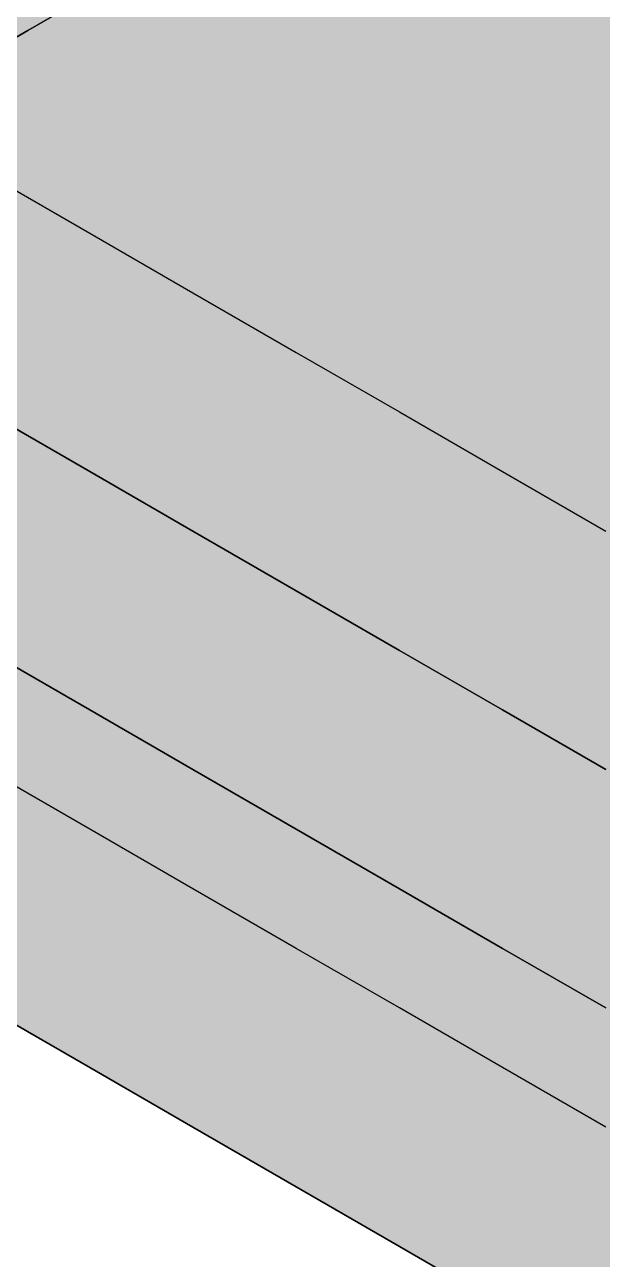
# Model space of a CAD drawing. Header units: metres. Extents: x 0 to 28.4, y 0 to 5.9.
# Drawn here: x 24.099 to 24.342, y 4.39 to 4.907 of the extents above; entities that cross this region are included whole.
import ezdxf

# ---------------------------------------------------------------- set-up
doc = ezdxf.new("R2010")
doc.units = ezdxf.units.M
doc.header["$LTSCALE"] = 0.25
doc.layers.add('ISO-ARISTAS', color=8, linetype='CONTINUOUS')
doc.layers.add('ISO-CONCRETO-SUP', color=254, linetype='CONTINUOUS', true_color=0xe8e8e8)

msp = doc.modelspace()

# ---------------------------------------------------------------- linework, layer by layer
at = {"layer": 'ISO-ARISTAS', "color": 250}
for p, q in [((24.10081, 4.905), (24.14123, 4.92833)), ((24.14123, 4.92833), (24.10081, 4.905)), ((24.10081, 4.905), (24.0604, 4.88167)), ((24.0604, 4.88167), (24.10081, 4.905)), ((24.08349, 4.845), (24.12679, 4.82)), ((24.08349, 4.845), (24.12679, 4.82)), ((24.12679, 4.82), (24.1701, 4.795)), ((24.12679, 4.82), (24.1701, 4.795)), ((24.1701, 4.795), (24.2134, 4.77)), ((24.1701, 4.795), (24.2134, 4.77)), ((24.2134, 4.77), (24.2567, 4.745)), ((24.2134, 4.77), (24.2567, 4.745)), ((24.12679, 4.72), (24.08349, 4.745)), ((24.12679, 4.72), (24.08349, 4.745)), ((24.12679, 4.72), (24.08349, 4.745)), ((24.08349, 4.745), (24.12679, 4.72)), ((24.2567, 4.745), (24.3, 4.72)), ((24.2567, 4.745), (24.3, 4.72)), ((24.1701, 4.695), (24.12679, 4.72)), ((24.1701, 4.695), (24.12679, 4.72)), ((24.1701, 4.695), (24.12679, 4.72)), ((24.12679, 4.72), (24.1701, 4.695)), ((24.3, 4.72), (24.3433, 4.695)), ((24.3, 4.72), (24.3433, 4.695)), ((24.2134, 4.67), (24.1701, 4.695)), ((24.2134, 4.67), (24.1701, 4.695)), ((24.2134, 4.67), (24.1701, 4.695)), ((24.1701, 4.695), (24.2134, 4.67)), ((24.2567, 4.645), (24.2134, 4.67)), ((24.2567, 4.645), (24.2134, 4.67)), ((24.2567, 4.645), (24.2134, 4.67)), ((24.2134, 4.67), (24.2567, 4.645)), ((24.12679, 4.62), (24.08349, 4.645)), ((24.08349, 4.645), (24.12679, 4.62)), ((24.3, 4.62), (24.2567, 4.645)), ((24.3, 4.62), (24.2567, 4.645)), ((24.3, 4.62), (24.2567, 4.645)), ((24.2567, 4.645), (24.3, 4.62)), ((24.1701, 4.595), (24.12679, 4.62)), ((24.12679, 4.62), (24.1701, 4.595)), ((24.3433, 4.595), (24.3, 4.62)), ((24.3433, 4.595), (24.3, 4.62)), ((24.3433, 4.595), (24.3, 4.62)), ((24.3, 4.62), (24.3433, 4.595)), ((24.12679, 4.57), (24.08349, 4.595)), ((24.12679, 4.57), (24.08349, 4.595)), ((24.2134, 4.57), (24.1701, 4.595)), ((24.1701, 4.595), (24.2134, 4.57)), ((24.1701, 4.545), (24.12679, 4.57)), ((24.1701, 4.545), (24.12679, 4.57)), ((24.2567, 4.545), (24.2134, 4.57)), ((24.2134, 4.57), (24.2567, 4.545)), ((24.2134, 4.52), (24.1701, 4.545)), ((24.2134, 4.52), (24.1701, 4.545)), ((24.3, 4.52), (24.2567, 4.545)), ((24.2567, 4.545), (24.3, 4.52)), ((24.2567, 4.495), (24.2134, 4.52)), ((24.2567, 4.495), (24.2134, 4.52)), ((24.3433, 4.495), (24.3, 4.52)), ((24.3, 4.52), (24.3433, 4.495)), ((24.12679, 4.47), (24.08349, 4.495)), ((24.08349, 4.495), (24.12679, 4.47)), ((24.3, 4.47), (24.2567, 4.495)), ((24.3, 4.47), (24.2567, 4.495)), ((24.1701, 4.445), (24.12679, 4.47)), ((24.12679, 4.47), (24.1701, 4.445)), ((24.3433, 4.445), (24.3, 4.47)), ((24.3433, 4.445), (24.3, 4.47)), ((24.2134, 4.42), (24.1701, 4.445)), ((24.1701, 4.445), (24.2134, 4.42)), ((24.2567, 4.395), (24.2134, 4.42)), ((24.2134, 4.42), (24.2567, 4.395)), ((24.3, 4.37), (24.2567, 4.395)), ((24.2567, 4.395), (24.3, 4.37))]:
    msp.add_line(p, q, dxfattribs=at)
at = {"layer": 'ISO-CONCRETO-SUP', "true_color": 0x7b776e}
for points in [[(24.14123, 4.92833), (24.10081, 4.905), (24.14123, 4.97833), (24.10081, 4.955)], [(24.10081, 4.905), (24.0604, 4.88167), (24.10081, 4.955), (24.0604, 4.93167)]]:
    msp.add_solid(points, dxfattribs=at)
at = {"layer": 'ISO-CONCRETO-SUP', "true_color": 0xa6a6a2}
for points in [[(24.1701, 4.9323), (24.2134, 4.9073), (24.1701, 4.97976), (24.2134, 4.95476)], [(24.2567, 4.92976), (24.3, 4.90476), (24.2567, 4.97722), (24.3, 4.95222)], [(24.12679, 4.91492), (24.1701, 4.88992), (24.12679, 4.96238), (24.1701, 4.93738)], [(24.12679, 4.90984), (24.1701, 4.88484), (24.12679, 4.9573), (24.1701, 4.9323)], [(24.2134, 4.91238), (24.2567, 4.88738), (24.2134, 4.95984), (24.2567, 4.93484)], [(24.3, 4.90984), (24.3433, 4.88484), (24.3, 4.9573), (24.3433, 4.9323)], [(24.2134, 4.9073), (24.2567, 4.8823), (24.2134, 4.95476), (24.2567, 4.92976)], [(24.3, 4.90476), (24.3433, 4.87976), (24.3, 4.95222), (24.3433, 4.92722)], [(24.08349, 4.89246), (24.12679, 4.86746), (24.08349, 4.93992), (24.12679, 4.91492)], [(24.1701, 4.88992), (24.2134, 4.86492), (24.1701, 4.93738), (24.2134, 4.91238)], [(24.08349, 4.88738), (24.12679, 4.86238), (24.08349, 4.93484), (24.12679, 4.90984)], [(24.1701, 4.88484), (24.2134, 4.85984), (24.1701, 4.9323), (24.2134, 4.9073)], [(24.2567, 4.88738), (24.3, 4.86238), (24.2567, 4.93484), (24.3, 4.90984)], [(24.2567, 4.8823), (24.3, 4.8573), (24.2567, 4.92976), (24.3, 4.90476)], [(24.12679, 4.86746), (24.1701, 4.84246), (24.12679, 4.91492), (24.1701, 4.88992)], [(24.12679, 4.86238), (24.1701, 4.83738), (24.12679, 4.90984), (24.1701, 4.88484)], [(24.2134, 4.86492), (24.2567, 4.83992), (24.2134, 4.91238), (24.2567, 4.88738)], [(24.3, 4.86238), (24.3433, 4.83738), (24.3, 4.90984), (24.3433, 4.88484)], [(24.2134, 4.85984), (24.2567, 4.83484), (24.2134, 4.9073), (24.2567, 4.8823)], [(24.3, 4.8573), (24.3433, 4.8323), (24.3, 4.90476), (24.3433, 4.87976)], [(24.08349, 4.845), (24.12679, 4.82), (24.08349, 4.89246), (24.12679, 4.86746)], [(24.1701, 4.84246), (24.2134, 4.81746), (24.1701, 4.88992), (24.2134, 4.86492)], [(24.08349, 4.83992), (24.12679, 4.81492), (24.08349, 4.88738), (24.12679, 4.86238)], [(24.1701, 4.83738), (24.2134, 4.81238), (24.1701, 4.88484), (24.2134, 4.85984)], [(24.2567, 4.83992), (24.3, 4.81492), (24.2567, 4.88738), (24.3, 4.86238)], [(24.2567, 4.83484), (24.3, 4.80984), (24.2567, 4.8823), (24.3, 4.8573)], [(24.12679, 4.82), (24.1701, 4.795), (24.12679, 4.86746), (24.1701, 4.84246)], [(24.2134, 4.81746), (24.2567, 4.79246), (24.2134, 4.86492), (24.2567, 4.83992)], [(24.12679, 4.81492), (24.1701, 4.78992), (24.12679, 4.86238), (24.1701, 4.83738)], [(24.2134, 4.81238), (24.2567, 4.78738), (24.2134, 4.85984), (24.2567, 4.83484)], [(24.3, 4.81492), (24.3433, 4.78992), (24.3, 4.86238), (24.3433, 4.83738)], [(24.3, 4.80984), (24.3433, 4.78484), (24.3, 4.8573), (24.3433, 4.8323)], [(24.1701, 4.795), (24.2134, 4.77), (24.1701, 4.84246), (24.2134, 4.81746)], [(24.08349, 4.79246), (24.12679, 4.76746), (24.08349, 4.83992), (24.12679, 4.81492)], [(24.1701, 4.78992), (24.2134, 4.76492), (24.1701, 4.83738), (24.2134, 4.81238)], [(24.2567, 4.79246), (24.3, 4.76746), (24.2567, 4.83992), (24.3, 4.81492)], [(24.2567, 4.78738), (24.3, 4.76238), (24.2567, 4.83484), (24.3, 4.80984)], [(24.2134, 4.77), (24.2567, 4.745), (24.2134, 4.81746), (24.2567, 4.79246)], [(24.12679, 4.76746), (24.1701, 4.74246), (24.12679, 4.81492), (24.1701, 4.78992)], [(24.2134, 4.76492), (24.2567, 4.73992), (24.2134, 4.81238), (24.2567, 4.78738)], [(24.3, 4.76746), (24.3433, 4.74246), (24.3, 4.81492), (24.3433, 4.78992)], [(24.3, 4.76238), (24.3433, 4.73738), (24.3, 4.80984), (24.3433, 4.78484)], [(24.08349, 4.745), (24.12679, 4.72), (24.08349, 4.79246), (24.12679, 4.76746)], [(24.2567, 4.745), (24.3, 4.72), (24.2567, 4.79246), (24.3, 4.76746)], [(24.1701, 4.74246), (24.2134, 4.71746), (24.1701, 4.78992), (24.2134, 4.76492)], [(24.2567, 4.73992), (24.3, 4.71492), (24.2567, 4.78738), (24.3, 4.76238)], [(24.12679, 4.72), (24.1701, 4.695), (24.12679, 4.76746), (24.1701, 4.74246)], [(24.2134, 4.71746), (24.2567, 4.69246), (24.2134, 4.76492), (24.2567, 4.73992)], [(24.3, 4.72), (24.3433, 4.695), (24.3, 4.76746), (24.3433, 4.74246)], [(24.3, 4.71492), (24.3433, 4.68992), (24.3, 4.76238), (24.3433, 4.73738)], [(24.08349, 4.695), (24.12679, 4.67), (24.08349, 4.745), (24.12679, 4.72)], [(24.1701, 4.695), (24.2134, 4.67), (24.1701, 4.74246), (24.2134, 4.71746)], [(24.2567, 4.69246), (24.3, 4.66746), (24.2567, 4.73992), (24.3, 4.71492)], [(24.12679, 4.67), (24.1701, 4.645), (24.12679, 4.72), (24.1701, 4.695)], [(24.2134, 4.67), (24.2567, 4.645), (24.2134, 4.71746), (24.2567, 4.69246)], [(24.3, 4.66746), (24.3433, 4.64246), (24.3, 4.71492), (24.3433, 4.68992)], [(24.08349, 4.645), (24.12679, 4.62), (24.08349, 4.695), (24.12679, 4.67)], [(24.1701, 4.645), (24.2134, 4.62), (24.1701, 4.695), (24.2134, 4.67)], [(24.2567, 4.645), (24.3, 4.62), (24.2567, 4.69246), (24.3, 4.66746)], [(24.12679, 4.62), (24.1701, 4.595), (24.12679, 4.67), (24.1701, 4.645)], [(24.2134, 4.62), (24.2567, 4.595), (24.2134, 4.67), (24.2567, 4.645)], [(24.3, 4.62), (24.3433, 4.595), (24.3, 4.66746), (24.3433, 4.64246)], [(24.1701, 4.595), (24.2134, 4.57), (24.1701, 4.645), (24.2134, 4.62)], [(24.2567, 4.595), (24.3, 4.57), (24.2567, 4.645), (24.3, 4.62)], [(24.2134, 4.57), (24.2567, 4.545), (24.2134, 4.62), (24.2567, 4.595)], [(24.3, 4.57), (24.3433, 4.545), (24.3, 4.62), (24.3433, 4.595)], [(24.2567, 4.545), (24.3, 4.52), (24.2567, 4.595), (24.3, 4.57)], [(24.3, 4.52), (24.3433, 4.495), (24.3, 4.57), (24.3433, 4.545)]]:
    msp.add_solid(points, dxfattribs=at)
at = {"layer": 'ISO-CONCRETO-SUP', "true_color": 0x989388}
for points in [[(24.18164, 4.95167), (24.22494, 4.92667), (24.14123, 4.92833), (24.18453, 4.90333)], [(24.18742, 4.955), (24.23072, 4.93), (24.147, 4.93167), (24.1903, 4.90667)], [(24.27113, 4.95333), (24.31443, 4.92833), (24.23072, 4.93), (24.27402, 4.905)], [(24.35485, 4.95167), (24.39815, 4.92667), (24.31443, 4.92833), (24.35774, 4.90333)], [(24.26536, 4.95), (24.30866, 4.925), (24.22494, 4.92667), (24.26825, 4.90167)], [(24.34907, 4.94833), (24.39238, 4.92333), (24.30866, 4.925), (24.35196, 4.9)], [(24.06329, 4.93333), (24.10659, 4.90833), (24.02287, 4.91), (24.06617, 4.885)], [(24.147, 4.93167), (24.1903, 4.90667), (24.10659, 4.90833), (24.14989, 4.88333)], [(24.14123, 4.92833), (24.18453, 4.90333), (24.10081, 4.905), (24.14412, 4.88)], [(24.22494, 4.92667), (24.26825, 4.90167), (24.18453, 4.90333), (24.22783, 4.87833)], [(24.23072, 4.93), (24.27402, 4.905), (24.1903, 4.90667), (24.2336, 4.88167)], [(24.30866, 4.925), (24.35196, 4.9), (24.26825, 4.90167), (24.31155, 4.87667)], [(24.31443, 4.92833), (24.35774, 4.90333), (24.27402, 4.905), (24.31732, 4.88)], [(24.10081, 4.905), (24.14412, 4.88), (24.0604, 4.88167), (24.1037, 4.85667)], [(24.10659, 4.90833), (24.14989, 4.88333), (24.06617, 4.885), (24.10947, 4.86)], [(24.1903, 4.90667), (24.2336, 4.88167), (24.14989, 4.88333), (24.19319, 4.85833)], [(24.27402, 4.905), (24.31732, 4.88), (24.2336, 4.88167), (24.27691, 4.85667)], [(24.18453, 4.90333), (24.22783, 4.87833), (24.14412, 4.88), (24.18742, 4.855)], [(24.26825, 4.90167), (24.31155, 4.87667), (24.22783, 4.87833), (24.27113, 4.85333)], [(24.35196, 4.9), (24.39526, 4.875), (24.31155, 4.87667), (24.35485, 4.85167)], [(24.35774, 4.90333), (24.40104, 4.87833), (24.31732, 4.88), (24.36062, 4.855)], [(24.06617, 4.885), (24.10947, 4.86), (24.02576, 4.86167), (24.06906, 4.83667)], [(24.0604, 4.88167), (24.1037, 4.85667), (24.01999, 4.85833), (24.06329, 4.83333)], [(24.14412, 4.88), (24.18742, 4.855), (24.1037, 4.85667), (24.147, 4.83167)], [(24.14989, 4.88333), (24.19319, 4.85833), (24.10947, 4.86), (24.15278, 4.835)], [(24.22783, 4.87833), (24.27113, 4.85333), (24.18742, 4.855), (24.23072, 4.83)], [(24.2336, 4.88167), (24.27691, 4.85667), (24.19319, 4.85833), (24.23649, 4.83333)], [(24.31732, 4.88), (24.36062, 4.855), (24.27691, 4.85667), (24.32021, 4.83167)], [(24.31155, 4.87667), (24.35485, 4.85167), (24.27113, 4.85333), (24.31443, 4.82833)], [(24.10947, 4.86), (24.15278, 4.835), (24.06906, 4.83667), (24.11236, 4.81167)], [(24.19319, 4.85833), (24.23649, 4.83333), (24.15278, 4.835), (24.19608, 4.81)], [(24.1037, 4.85667), (24.147, 4.83167), (24.06329, 4.83333), (24.10659, 4.80833)], [(24.18742, 4.855), (24.23072, 4.83), (24.147, 4.83167), (24.1903, 4.80667)], [(24.27113, 4.85333), (24.31443, 4.82833), (24.23072, 4.83), (24.27402, 4.805)], [(24.27691, 4.85667), (24.32021, 4.83167), (24.23649, 4.83333), (24.27979, 4.80833)], [(24.36062, 4.855), (24.40392, 4.83), (24.32021, 4.83167), (24.36351, 4.80667)], [(24.35485, 4.85167), (24.39815, 4.82667), (24.31443, 4.82833), (24.35774, 4.80333)], [(24.06329, 4.83333), (24.10659, 4.80833), (24.02287, 4.81), (24.06617, 4.785)], [(24.06906, 4.83667), (24.11236, 4.81167), (24.02865, 4.81333), (24.07195, 4.78833)], [(24.147, 4.83167), (24.1903, 4.80667), (24.10659, 4.80833), (24.14989, 4.78333)], [(24.15278, 4.835), (24.19608, 4.81), (24.11236, 4.81167), (24.15566, 4.78667)], [(24.23649, 4.83333), (24.27979, 4.80833), (24.19608, 4.81), (24.23938, 4.785)], [(24.32021, 4.83167), (24.36351, 4.80667), (24.27979, 4.80833), (24.32309, 4.78333)], [(24.23072, 4.83), (24.27402, 4.805), (24.1903, 4.80667), (24.2336, 4.78167)], [(24.31443, 4.82833), (24.35774, 4.80333), (24.27402, 4.805), (24.31732, 4.78)], [(24.11236, 4.81167), (24.15566, 4.78667), (24.07195, 4.78833), (24.11525, 4.76333)], [(24.10659, 4.80833), (24.14989, 4.78333), (24.06617, 4.785), (24.10947, 4.76)], [(24.1903, 4.80667), (24.2336, 4.78167), (24.14989, 4.78333), (24.19319, 4.75833)], [(24.19608, 4.81), (24.23938, 4.785), (24.15566, 4.78667), (24.19896, 4.76167)], [(24.27979, 4.80833), (24.32309, 4.78333), (24.23938, 4.785), (24.28268, 4.76)], [(24.36351, 4.80667), (24.40681, 4.78167), (24.32309, 4.78333), (24.3664, 4.75833)], [(24.27402, 4.805), (24.31732, 4.78), (24.2336, 4.78167), (24.27691, 4.75667)], [(24.35774, 4.80333), (24.40104, 4.77833), (24.31732, 4.78), (24.36062, 4.755)], [(24.07195, 4.78833), (24.11525, 4.76333), (24.03153, 4.765), (24.07483, 4.74)], [(24.15566, 4.78667), (24.19896, 4.76167), (24.11525, 4.76333), (24.15855, 4.73833)], [(24.06617, 4.785), (24.10947, 4.76), (24.02576, 4.76167), (24.06906, 4.73667)], [(24.14989, 4.78333), (24.19319, 4.75833), (24.10947, 4.76), (24.15278, 4.735)], [(24.2336, 4.78167), (24.27691, 4.75667), (24.19319, 4.75833), (24.23649, 4.73333)], [(24.23938, 4.785), (24.28268, 4.76), (24.19896, 4.76167), (24.24226, 4.73667)], [(24.31732, 4.78), (24.36062, 4.755), (24.27691, 4.75667), (24.32021, 4.73167)], [(24.32309, 4.78333), (24.3664, 4.75833), (24.28268, 4.76), (24.32598, 4.735)], [(24.10947, 4.76), (24.15278, 4.735), (24.06906, 4.73667), (24.11236, 4.71167)], [(24.11525, 4.76333), (24.15855, 4.73833), (24.07483, 4.74), (24.11813, 4.715)], [(24.19896, 4.76167), (24.24226, 4.73667), (24.15855, 4.73833), (24.20185, 4.71333)], [(24.28268, 4.76), (24.32598, 4.735), (24.24226, 4.73667), (24.28557, 4.71167)], [(24.19319, 4.75833), (24.23649, 4.73333), (24.15278, 4.735), (24.19608, 4.71)], [(24.27691, 4.75667), (24.32021, 4.73167), (24.23649, 4.73333), (24.27979, 4.70833)], [(24.36062, 4.755), (24.40392, 4.73), (24.32021, 4.73167), (24.36351, 4.70667)], [(24.3664, 4.75833), (24.4097, 4.73333), (24.32598, 4.735), (24.36928, 4.71)], [(24.07483, 4.74), (24.11813, 4.715), (24.03442, 4.71667), (24.07772, 4.69167)], [(24.06906, 4.73667), (24.11236, 4.71167), (24.02865, 4.71333), (24.07195, 4.68833)], [(24.15278, 4.735), (24.19608, 4.71), (24.11236, 4.71167), (24.15566, 4.68667)], [(24.15855, 4.73833), (24.20185, 4.71333), (24.11813, 4.715), (24.16144, 4.69)], [(24.23649, 4.73333), (24.27979, 4.70833), (24.19608, 4.71), (24.23938, 4.685)], [(24.24226, 4.73667), (24.28557, 4.71167), (24.20185, 4.71333), (24.24515, 4.68833)], [(24.32598, 4.735), (24.36928, 4.71), (24.28557, 4.71167), (24.32887, 4.68667)], [(24.32021, 4.73167), (24.36351, 4.70667), (24.27979, 4.70833), (24.32309, 4.68333)], [(24.11813, 4.715), (24.16144, 4.69), (24.07772, 4.69167), (24.12102, 4.66667)], [(24.20185, 4.71333), (24.24515, 4.68833), (24.16144, 4.69), (24.20474, 4.665)], [(24.11236, 4.71167), (24.15566, 4.68667), (24.07195, 4.68833), (24.11525, 4.66333)], [(24.19608, 4.71), (24.23938, 4.685), (24.15566, 4.68667), (24.19896, 4.66167)], [(24.27979, 4.70833), (24.32309, 4.68333), (24.23938, 4.685), (24.28268, 4.66)], [(24.28557, 4.71167), (24.32887, 4.68667), (24.24515, 4.68833), (24.28845, 4.66333)], [(24.36928, 4.71), (24.41258, 4.685), (24.32887, 4.68667), (24.37217, 4.66167)], [(24.36351, 4.70667), (24.40681, 4.68167), (24.32309, 4.68333), (24.3664, 4.65833)], [(24.07195, 4.68833), (24.11525, 4.66333), (24.03153, 4.665), (24.07483, 4.64)], [(24.07772, 4.69167), (24.12102, 4.66667), (24.03731, 4.66833), (24.08061, 4.64333)], [(24.15566, 4.68667), (24.19896, 4.66167), (24.11525, 4.66333), (24.15855, 4.63833)], [(24.16144, 4.69), (24.20474, 4.665), (24.12102, 4.66667), (24.16432, 4.64167)], [(24.24515, 4.68833), (24.28845, 4.66333), (24.20474, 4.665), (24.24804, 4.64)], [(24.32887, 4.68667), (24.37217, 4.66167), (24.28845, 4.66333), (24.33175, 4.63833)], [(24.23938, 4.685), (24.28268, 4.66), (24.19896, 4.66167), (24.24226, 4.63667)], [(24.32309, 4.68333), (24.3664, 4.65833), (24.28268, 4.66), (24.32598, 4.635)], [(24.12102, 4.66667), (24.16432, 4.64167), (24.08061, 4.64333), (24.12391, 4.61833)], [(24.11525, 4.66333), (24.15855, 4.63833), (24.07483, 4.64), (24.11813, 4.615)], [(24.19896, 4.66167), (24.24226, 4.63667), (24.15855, 4.63833), (24.20185, 4.61333)], [(24.20474, 4.665), (24.24804, 4.64), (24.16432, 4.64167), (24.20762, 4.61667)], [(24.28845, 4.66333), (24.33175, 4.63833), (24.24804, 4.64), (24.29134, 4.615)], [(24.37217, 4.66167), (24.41547, 4.63667), (24.33175, 4.63833), (24.37506, 4.61333)], [(24.28268, 4.66), (24.32598, 4.635), (24.24226, 4.63667), (24.28557, 4.61167)], [(24.3664, 4.65833), (24.4097, 4.63333), (24.32598, 4.635), (24.36928, 4.61)], [(24.08061, 4.64333), (24.12391, 4.61833), (24.04019, 4.62), (24.08349, 4.595)], [(24.16432, 4.64167), (24.20762, 4.61667), (24.12391, 4.61833), (24.16721, 4.59333)], [(24.07483, 4.64), (24.11813, 4.615), (24.03442, 4.61667), (24.07772, 4.59167)], [(24.15855, 4.63833), (24.20185, 4.61333), (24.11813, 4.615), (24.16144, 4.59)], [(24.24226, 4.63667), (24.28557, 4.61167), (24.20185, 4.61333), (24.24515, 4.58833)], [(24.24804, 4.64), (24.29134, 4.615), (24.20762, 4.61667), (24.25093, 4.59167)], [(24.32598, 4.635), (24.36928, 4.61), (24.28557, 4.61167), (24.32887, 4.58667)], [(24.33175, 4.63833), (24.37506, 4.61333), (24.29134, 4.615), (24.33464, 4.59)], [(24.11813, 4.615), (24.16144, 4.59), (24.07772, 4.59167), (24.12102, 4.56667)], [(24.12391, 4.61833), (24.16721, 4.59333), (24.08349, 4.595), (24.12679, 4.57)], [(24.20762, 4.61667), (24.25093, 4.59167), (24.16721, 4.59333), (24.21051, 4.56833)], [(24.29134, 4.615), (24.33464, 4.59), (24.25093, 4.59167), (24.29423, 4.56667)], [(24.20185, 4.61333), (24.24515, 4.58833), (24.16144, 4.59), (24.20474, 4.565)], [(24.28557, 4.61167), (24.32887, 4.58667), (24.24515, 4.58833), (24.28845, 4.56333)], [(24.36928, 4.61), (24.41258, 4.585), (24.32887, 4.58667), (24.37217, 4.56167)], [(24.37506, 4.61333), (24.41836, 4.58833), (24.33464, 4.59), (24.37794, 4.565)], [(24.07772, 4.59167), (24.12102, 4.56667), (24.03731, 4.56833), (24.08061, 4.54333)], [(24.16144, 4.59), (24.20474, 4.565), (24.12102, 4.56667), (24.16432, 4.54167)], [(24.16721, 4.59333), (24.21051, 4.56833), (24.12679, 4.57), (24.1701, 4.545)], [(24.24515, 4.58833), (24.28845, 4.56333), (24.20474, 4.565), (24.24804, 4.54)], [(24.25093, 4.59167), (24.29423, 4.56667), (24.21051, 4.56833), (24.25381, 4.54333)], [(24.33464, 4.59), (24.37794, 4.565), (24.29423, 4.56667), (24.33753, 4.54167)], [(24.32887, 4.58667), (24.37217, 4.56167), (24.28845, 4.56333), (24.33175, 4.53833)], [(24.21051, 4.56833), (24.25381, 4.54333), (24.1701, 4.545), (24.2134, 4.52)], [(24.12102, 4.56667), (24.16432, 4.54167), (24.08061, 4.54333), (24.12391, 4.51833)], [(24.20474, 4.565), (24.24804, 4.54), (24.16432, 4.54167), (24.20762, 4.51667)], [(24.28845, 4.56333), (24.33175, 4.53833), (24.24804, 4.54), (24.29134, 4.515)], [(24.29423, 4.56667), (24.33753, 4.54167), (24.25381, 4.54333), (24.29711, 4.51833)], [(24.37794, 4.565), (24.42124, 4.54), (24.33753, 4.54167), (24.38083, 4.51667)], [(24.37217, 4.56167), (24.41547, 4.53667), (24.33175, 4.53833), (24.37506, 4.51333)], [(24.08061, 4.54333), (24.12391, 4.51833), (24.04019, 4.52), (24.08349, 4.495)], [(24.16432, 4.54167), (24.20762, 4.51667), (24.12391, 4.51833), (24.16721, 4.49333)], [(24.25381, 4.54333), (24.29711, 4.51833), (24.2134, 4.52), (24.2567, 4.495)], [(24.33753, 4.54167), (24.38083, 4.51667), (24.29711, 4.51833), (24.34041, 4.49333)], [(24.24804, 4.54), (24.29134, 4.515), (24.20762, 4.51667), (24.25093, 4.49167)], [(24.33175, 4.53833), (24.37506, 4.51333), (24.29134, 4.515), (24.33464, 4.49)], [(24.12391, 4.51833), (24.16721, 4.49333), (24.08349, 4.495), (24.12679, 4.47)], [(24.20762, 4.51667), (24.25093, 4.49167), (24.16721, 4.49333), (24.21051, 4.46833)], [(24.29711, 4.51833), (24.34041, 4.49333), (24.2567, 4.495), (24.3, 4.47)], [(24.38083, 4.51667), (24.42413, 4.49167), (24.34041, 4.49333), (24.38372, 4.46833)], [(24.29134, 4.515), (24.33464, 4.49), (24.25093, 4.49167), (24.29423, 4.46667)], [(24.37506, 4.51333), (24.41836, 4.48833), (24.33464, 4.49), (24.37794, 4.465)], [(24.16721, 4.49333), (24.21051, 4.46833), (24.12679, 4.47), (24.1701, 4.445)], [(24.25093, 4.49167), (24.29423, 4.46667), (24.21051, 4.46833), (24.25381, 4.44333)], [(24.33464, 4.49), (24.37794, 4.465), (24.29423, 4.46667), (24.33753, 4.44167)], [(24.34041, 4.49333), (24.38372, 4.46833), (24.3, 4.47), (24.3433, 4.445)], [(24.21051, 4.46833), (24.25381, 4.44333), (24.1701, 4.445), (24.2134, 4.42)], [(24.29423, 4.46667), (24.33753, 4.44167), (24.25381, 4.44333), (24.29711, 4.41833)], [(24.37794, 4.465), (24.42124, 4.44), (24.33753, 4.44167), (24.38083, 4.41667)], [(24.25381, 4.44333), (24.29711, 4.41833), (24.2134, 4.42), (24.2567, 4.395)], [(24.33753, 4.44167), (24.38083, 4.41667), (24.29711, 4.41833), (24.34041, 4.39333)], [(24.29711, 4.41833), (24.34041, 4.39333), (24.2567, 4.395), (24.3, 4.37)], [(24.38083, 4.41667), (24.42413, 4.39167), (24.34041, 4.39333), (24.38372, 4.36833)], [(24.34041, 4.39333), (24.38372, 4.36833), (24.3, 4.37), (24.3433, 4.345)]]:
    msp.add_solid(points, dxfattribs=at)
at = {"layer": 'ISO-CONCRETO-SUP', "true_color": 0xb8b8b3}
for points in [[(24.18675, 4.95462), (24.23005, 4.92962), (24.14678, 4.93154), (24.19008, 4.90654)], [(24.27002, 4.95269), (24.31332, 4.92769), (24.23005, 4.92962), (24.27335, 4.90462)], [(24.35329, 4.95077), (24.3966, 4.92577), (24.31332, 4.92769), (24.35662, 4.90269)], [(24.35996, 4.95462), (24.40326, 4.92962), (24.31999, 4.93154), (24.36329, 4.90654)], [(24.07017, 4.93731), (24.11347, 4.91231), (24.0302, 4.91423), (24.0735, 4.88923)], [(24.15344, 4.93538), (24.19674, 4.91038), (24.11347, 4.91231), (24.15677, 4.88731)], [(24.06351, 4.93346), (24.10681, 4.90846), (24.02354, 4.91038), (24.06684, 4.88538)], [(24.14678, 4.93154), (24.19008, 4.90654), (24.10681, 4.90846), (24.15011, 4.88346)], [(24.23671, 4.93346), (24.28001, 4.90846), (24.19674, 4.91038), (24.24004, 4.88538)], [(24.31999, 4.93154), (24.36329, 4.90654), (24.28001, 4.90846), (24.32332, 4.88346)], [(24.23005, 4.92962), (24.27335, 4.90462), (24.19008, 4.90654), (24.23338, 4.88154)], [(24.31332, 4.92769), (24.35662, 4.90269), (24.27335, 4.90462), (24.31665, 4.87962)], [(24.11347, 4.91231), (24.15677, 4.88731), (24.0735, 4.88923), (24.1168, 4.86423)], [(24.19674, 4.91038), (24.24004, 4.88538), (24.15677, 4.88731), (24.20007, 4.86231)], [(24.10681, 4.90846), (24.15011, 4.88346), (24.06684, 4.88538), (24.11014, 4.86038)], [(24.19008, 4.90654), (24.23338, 4.88154), (24.15011, 4.88346), (24.19341, 4.85846)], [(24.27335, 4.90462), (24.31665, 4.87962), (24.23338, 4.88154), (24.27668, 4.85654)], [(24.28001, 4.90846), (24.32332, 4.88346), (24.24004, 4.88538), (24.28335, 4.86038)], [(24.36329, 4.90654), (24.40659, 4.88154), (24.32332, 4.88346), (24.36662, 4.85846)], [(24.35662, 4.90269), (24.39993, 4.87769), (24.31665, 4.87962), (24.35996, 4.85462)], [(24.0735, 4.88923), (24.1168, 4.86423), (24.03353, 4.86615), (24.07683, 4.84115)], [(24.06684, 4.88538), (24.11014, 4.86038), (24.02687, 4.86231), (24.07017, 4.83731)], [(24.15011, 4.88346), (24.19341, 4.85846), (24.11014, 4.86038), (24.15344, 4.83538)], [(24.15677, 4.88731), (24.20007, 4.86231), (24.1168, 4.86423), (24.1601, 4.83923)], [(24.24004, 4.88538), (24.28335, 4.86038), (24.20007, 4.86231), (24.24338, 4.83731)], [(24.32332, 4.88346), (24.36662, 4.85846), (24.28335, 4.86038), (24.32665, 4.83538)], [(24.23338, 4.88154), (24.27668, 4.85654), (24.19341, 4.85846), (24.23671, 4.83346)], [(24.31665, 4.87962), (24.35996, 4.85462), (24.27668, 4.85654), (24.31999, 4.83154)], [(24.1168, 4.86423), (24.1601, 4.83923), (24.07683, 4.84115), (24.12013, 4.81615)], [(24.11014, 4.86038), (24.15344, 4.83538), (24.07017, 4.83731), (24.11347, 4.81231)], [(24.19341, 4.85846), (24.23671, 4.83346), (24.15344, 4.83538), (24.19674, 4.81038)], [(24.20007, 4.86231), (24.24338, 4.83731), (24.1601, 4.83923), (24.2034, 4.81423)], [(24.28335, 4.86038), (24.32665, 4.83538), (24.24338, 4.83731), (24.28668, 4.81231)], [(24.36662, 4.85846), (24.40992, 4.83346), (24.32665, 4.83538), (24.36995, 4.81038)], [(24.27668, 4.85654), (24.31999, 4.83154), (24.23671, 4.83346), (24.28001, 4.80846)], [(24.35996, 4.85462), (24.40326, 4.82962), (24.31999, 4.83154), (24.36329, 4.80654)], [(24.08349, 4.845), (24.12679, 4.82), (24.04019, 4.82), (24.08349, 4.795)], [(24.07017, 4.83731), (24.11347, 4.81231), (24.0302, 4.81423), (24.0735, 4.78923)], [(24.07683, 4.84115), (24.12013, 4.81615), (24.03686, 4.81808), (24.08016, 4.79308)], [(24.1601, 4.83923), (24.2034, 4.81423), (24.12013, 4.81615), (24.16343, 4.79115)], [(24.24338, 4.83731), (24.28668, 4.81231), (24.2034, 4.81423), (24.24671, 4.78923)], [(24.15344, 4.83538), (24.19674, 4.81038), (24.11347, 4.81231), (24.15677, 4.78731)], [(24.23671, 4.83346), (24.28001, 4.80846), (24.19674, 4.81038), (24.24004, 4.78538)], [(24.32665, 4.83538), (24.36995, 4.81038), (24.28668, 4.81231), (24.32998, 4.78731)], [(24.31999, 4.83154), (24.36329, 4.80654), (24.28001, 4.80846), (24.32332, 4.78346)], [(24.12013, 4.81615), (24.16343, 4.79115), (24.08016, 4.79308), (24.12346, 4.76808)], [(24.12679, 4.82), (24.1701, 4.795), (24.08349, 4.795), (24.12679, 4.77)], [(24.11347, 4.81231), (24.15677, 4.78731), (24.0735, 4.78923), (24.1168, 4.76423)], [(24.2034, 4.81423), (24.24671, 4.78923), (24.16343, 4.79115), (24.20674, 4.76615)], [(24.28668, 4.81231), (24.32998, 4.78731), (24.24671, 4.78923), (24.29001, 4.76423)], [(24.19674, 4.81038), (24.24004, 4.78538), (24.15677, 4.78731), (24.20007, 4.76231)], [(24.28001, 4.80846), (24.32332, 4.78346), (24.24004, 4.78538), (24.28335, 4.76038)], [(24.36329, 4.80654), (24.40659, 4.78154), (24.32332, 4.78346), (24.36662, 4.75846)], [(24.36995, 4.81038), (24.41325, 4.78538), (24.32998, 4.78731), (24.37328, 4.76231)], [(24.08349, 4.795), (24.12679, 4.77), (24.04019, 4.77), (24.08349, 4.745)], [(24.08016, 4.79308), (24.12346, 4.76808), (24.04019, 4.77), (24.08349, 4.745)], [(24.16343, 4.79115), (24.20674, 4.76615), (24.12346, 4.76808), (24.16677, 4.74308)], [(24.1701, 4.795), (24.2134, 4.77), (24.12679, 4.77), (24.1701, 4.745)], [(24.0735, 4.78923), (24.1168, 4.76423), (24.03353, 4.76615), (24.07683, 4.74115)], [(24.15677, 4.78731), (24.20007, 4.76231), (24.1168, 4.76423), (24.1601, 4.73923)], [(24.24004, 4.78538), (24.28335, 4.76038), (24.20007, 4.76231), (24.24338, 4.73731)], [(24.24671, 4.78923), (24.29001, 4.76423), (24.20674, 4.76615), (24.25004, 4.74115)], [(24.32998, 4.78731), (24.37328, 4.76231), (24.29001, 4.76423), (24.33331, 4.73923)], [(24.32332, 4.78346), (24.36662, 4.75846), (24.28335, 4.76038), (24.32665, 4.73538)], [(24.12679, 4.77), (24.1701, 4.745), (24.08349, 4.745), (24.12679, 4.72)], [(24.2134, 4.77), (24.2567, 4.745), (24.1701, 4.745), (24.2134, 4.72)], [(24.12346, 4.76808), (24.16677, 4.74308), (24.08349, 4.745), (24.12679, 4.72)], [(24.20674, 4.76615), (24.25004, 4.74115), (24.16677, 4.74308), (24.21007, 4.71808)], [(24.1168, 4.76423), (24.1601, 4.73923), (24.07683, 4.74115), (24.12013, 4.71615)], [(24.20007, 4.76231), (24.24338, 4.73731), (24.1601, 4.73923), (24.2034, 4.71423)], [(24.28335, 4.76038), (24.32665, 4.73538), (24.24338, 4.73731), (24.28668, 4.71231)], [(24.29001, 4.76423), (24.33331, 4.73923), (24.25004, 4.74115), (24.29334, 4.71615)], [(24.37328, 4.76231), (24.41658, 4.73731), (24.33331, 4.73923), (24.37661, 4.71423)], [(24.36662, 4.75846), (24.40992, 4.73346), (24.32665, 4.73538), (24.36995, 4.71038)], [(24.1701, 4.745), (24.2134, 4.72), (24.12679, 4.72), (24.1701, 4.695)], [(24.2567, 4.745), (24.3, 4.72), (24.2134, 4.72), (24.2567, 4.695)], [(24.07683, 4.74115), (24.12013, 4.71615), (24.03686, 4.71808), (24.08016, 4.69308)], [(24.1601, 4.73923), (24.2034, 4.71423), (24.12013, 4.71615), (24.16343, 4.69115)], [(24.16677, 4.74308), (24.21007, 4.71808), (24.12679, 4.72), (24.1701, 4.695)], [(24.25004, 4.74115), (24.29334, 4.71615), (24.21007, 4.71808), (24.25337, 4.69308)], [(24.33331, 4.73923), (24.37661, 4.71423), (24.29334, 4.71615), (24.33664, 4.69115)], [(24.24338, 4.73731), (24.28668, 4.71231), (24.2034, 4.71423), (24.24671, 4.68923)], [(24.32665, 4.73538), (24.36995, 4.71038), (24.28668, 4.71231), (24.32998, 4.68731)], [(24.2134, 4.72), (24.2567, 4.695), (24.1701, 4.695), (24.2134, 4.67)], [(24.21007, 4.71808), (24.25337, 4.69308), (24.1701, 4.695), (24.2134, 4.67)], [(24.3, 4.72), (24.3433, 4.695), (24.2567, 4.695), (24.3, 4.67)], [(24.12013, 4.71615), (24.16343, 4.69115), (24.08016, 4.69308), (24.12346, 4.66808)], [(24.2034, 4.71423), (24.24671, 4.68923), (24.16343, 4.69115), (24.20674, 4.66615)], [(24.29334, 4.71615), (24.33664, 4.69115), (24.25337, 4.69308), (24.29667, 4.66808)], [(24.37661, 4.71423), (24.41991, 4.68923), (24.33664, 4.69115), (24.37994, 4.66615)], [(24.28668, 4.71231), (24.32998, 4.68731), (24.24671, 4.68923), (24.29001, 4.66423)], [(24.36995, 4.71038), (24.41325, 4.68538), (24.32998, 4.68731), (24.37328, 4.66231)], [(24.08016, 4.69308), (24.12346, 4.66808), (24.04019, 4.67), (24.08349, 4.645)], [(24.2567, 4.695), (24.3, 4.67), (24.2134, 4.67), (24.2567, 4.645)], [(24.25337, 4.69308), (24.29667, 4.66808), (24.2134, 4.67), (24.2567, 4.645)], [(24.3433, 4.695), (24.3866, 4.67), (24.3, 4.67), (24.3433, 4.645)], [(24.16343, 4.69115), (24.20674, 4.66615), (24.12346, 4.66808), (24.16677, 4.64308)], [(24.24671, 4.68923), (24.29001, 4.66423), (24.20674, 4.66615), (24.25004, 4.64115)], [(24.32998, 4.68731), (24.37328, 4.66231), (24.29001, 4.66423), (24.33331, 4.63923)], [(24.33664, 4.69115), (24.37994, 4.66615), (24.29667, 4.66808), (24.33997, 4.64308)], [(24.12346, 4.66808), (24.16677, 4.64308), (24.08349, 4.645), (24.12679, 4.62)], [(24.20674, 4.66615), (24.25004, 4.64115), (24.16677, 4.64308), (24.21007, 4.61808)], [(24.3, 4.67), (24.3433, 4.645), (24.2567, 4.645), (24.3, 4.62)], [(24.29667, 4.66808), (24.33997, 4.64308), (24.2567, 4.645), (24.3, 4.62)], [(24.37994, 4.66615), (24.42324, 4.64115), (24.33997, 4.64308), (24.38327, 4.61808)], [(24.29001, 4.66423), (24.33331, 4.63923), (24.25004, 4.64115), (24.29334, 4.61615)], [(24.37328, 4.66231), (24.41658, 4.63731), (24.33331, 4.63923), (24.37661, 4.61423)], [(24.16677, 4.64308), (24.21007, 4.61808), (24.12679, 4.62), (24.1701, 4.595)], [(24.25004, 4.64115), (24.29334, 4.61615), (24.21007, 4.61808), (24.25337, 4.59308)], [(24.3433, 4.645), (24.3866, 4.62), (24.3, 4.62), (24.3433, 4.595)], [(24.33997, 4.64308), (24.38327, 4.61808), (24.3, 4.62), (24.3433, 4.595)], [(24.33331, 4.63923), (24.37661, 4.61423), (24.29334, 4.61615), (24.33664, 4.59115)], [(24.21007, 4.61808), (24.25337, 4.59308), (24.1701, 4.595), (24.2134, 4.57)], [(24.29334, 4.61615), (24.33664, 4.59115), (24.25337, 4.59308), (24.29667, 4.56808)], [(24.37661, 4.61423), (24.41991, 4.58923), (24.33664, 4.59115), (24.37994, 4.56615)], [(24.25337, 4.59308), (24.29667, 4.56808), (24.2134, 4.57), (24.2567, 4.545)], [(24.33664, 4.59115), (24.37994, 4.56615), (24.29667, 4.56808), (24.33997, 4.54308)], [(24.29667, 4.56808), (24.33997, 4.54308), (24.2567, 4.545), (24.3, 4.52)], [(24.37994, 4.56615), (24.42324, 4.54115), (24.33997, 4.54308), (24.38327, 4.51808)], [(24.33997, 4.54308), (24.38327, 4.51808), (24.3, 4.52), (24.3433, 4.495)]]:
    msp.add_solid(points, dxfattribs=at)
at = {"layer": 'ISO-CONCRETO-SUP', "true_color": 0x89847b}
for points in [[(24.08349, 4.545), (24.12679, 4.52), (24.08349, 4.595), (24.12679, 4.57)], [(24.12679, 4.52), (24.1701, 4.495), (24.12679, 4.57), (24.1701, 4.545)], [(24.08349, 4.495), (24.12679, 4.47), (24.08349, 4.545), (24.12679, 4.52)], [(24.1701, 4.495), (24.2134, 4.47), (24.1701, 4.545), (24.2134, 4.52)], [(24.12679, 4.47), (24.1701, 4.445), (24.12679, 4.52), (24.1701, 4.495)], [(24.2134, 4.47), (24.2567, 4.445), (24.2134, 4.52), (24.2567, 4.495)], [(24.1701, 4.445), (24.2134, 4.42), (24.1701, 4.495), (24.2134, 4.47)], [(24.2567, 4.445), (24.3, 4.42), (24.2567, 4.495), (24.3, 4.47)], [(24.2134, 4.42), (24.2567, 4.395), (24.2134, 4.47), (24.2567, 4.445)], [(24.3, 4.42), (24.3433, 4.395), (24.3, 4.47), (24.3433, 4.445)], [(24.2567, 4.395), (24.3, 4.37), (24.2567, 4.445), (24.3, 4.42)], [(24.3, 4.37), (24.3433, 4.345), (24.3, 4.42), (24.3433, 4.395)]]:
    msp.add_solid(points, dxfattribs=at)

doc.saveas('drawing.dxf')
